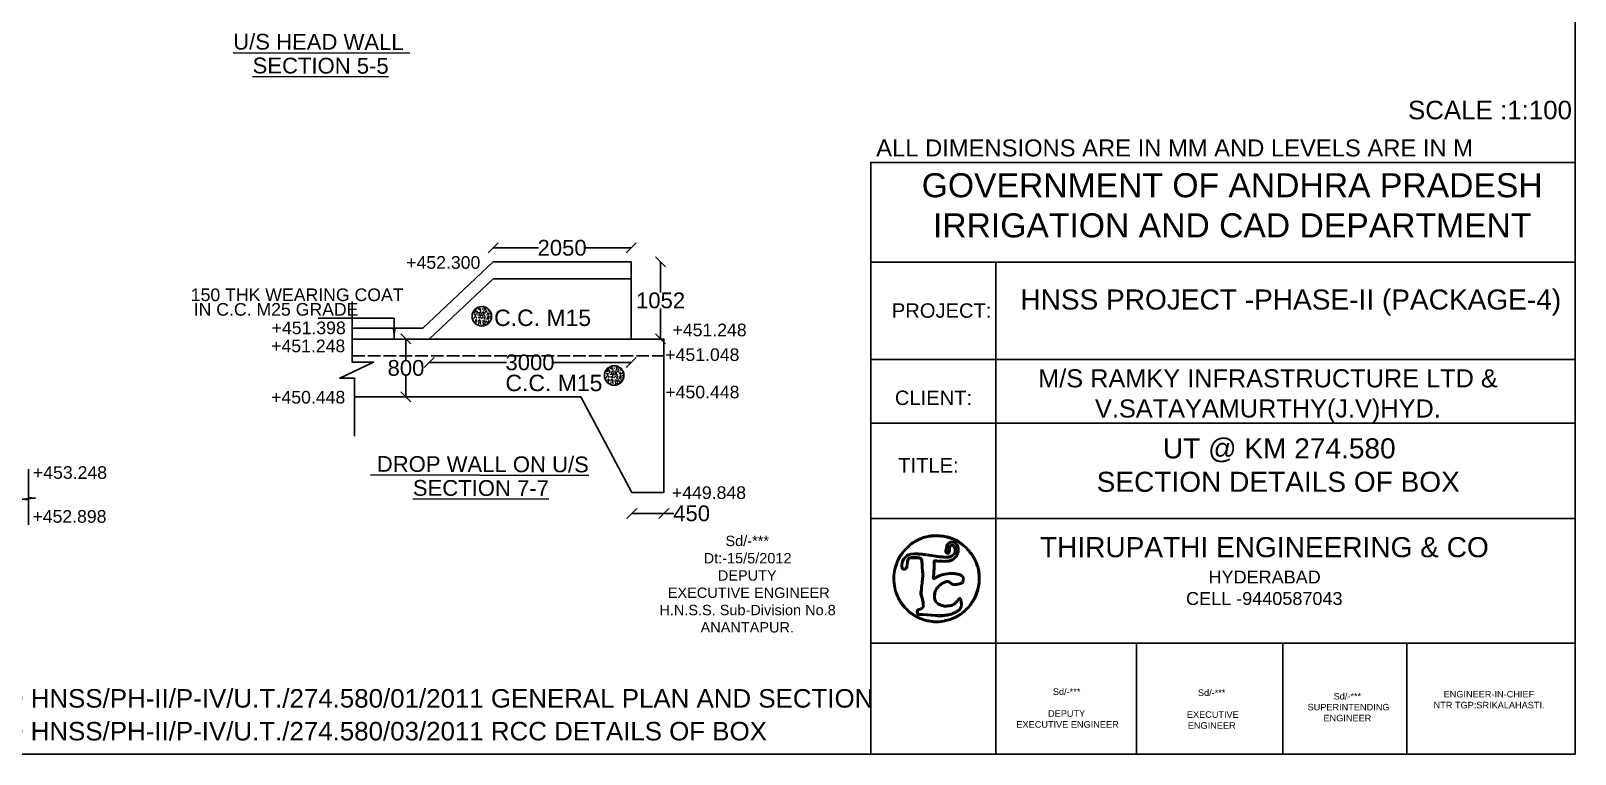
# Model space of a CAD drawing. Header units: millimetres. Extents: x 5124 to 6568637, y 2311 to 91879094.
# Drawn here: x 3767390 to 3782056, y 45941695 to 45948571 of the extents above; entities that cross this region are included whole.
import ezdxf

# ---------------------------------------------------------------- set-up
doc = ezdxf.new("R2010")
doc.units = ezdxf.units.MM
doc.header["$MEASUREMENT"] = 0
doc.linetypes.add('ACAD_ISO02W100', pattern=[15, 12, -3])
for name, color, linetype in [('DIMENSION', 7, 'Continuous'), ('DRAWING', 7, 'Continuous'), ('TEXT', 7, 'Continuous')]:
    doc.layers.add(name, color=color, linetype=linetype)
doc.styles.get("Standard").update_dxf_attribs({"font": 'arial.ttf', "height": 150})
doc.dimstyles.get("Standard").update_dxf_attribs({"dimtxt": 200, "dimasz": 110, "dimexe": 0.18, "dimexo": 0.0625, "dimgap": 0.09, "dimtad": 0, "dimtih": 1, "dimtoh": 1, "dimdec": 0, "dimzin": 0, "dimdsep": 46, "dimtxsty": 'Standard', "dimblk": 'OBLIQUE', "dimcen": 0.09, "dimse1": 1, "dimse2": 1, "dimadec": 0, "dimazin": 0, "dimtfac": 1, "dimtdec": 0, "dimtofl": 0, "dimtmove": 0, "dimatfit": 3, "dimfxl": 1, "dimtolj": 1, "dimtzin": 0, "dimarcsym": 0})

# ---------------------------------------------------------------- blocks, each defined once
blk = doc.blocks.new('_Oblique')
at = {"color": 0, "linetype": 'ByBlock', "lineweight": -2}
blk.add_line((-0.5, -0.5), (0.5, 0.5), dxfattribs=at)
blk = doc.blocks.new('*D118')
at = {"layer": 'Defpoints', "color": 0, "transparency": 16777216}
for p in [(3770952, 45945642), (3770952, 45945091), (3770952, 45945091)]:
    blk.add_point(p, dxfattribs=at)
at = {"layer": 'DIMENSION', "color": 0, "lineweight": -2, "transparency": 16777216}
for p, q in [((3770952, 45945642), (3770952, 45945443)), ((3770952, 45945091), (3770952, 45945290))]:
    blk.add_line(p, q, dxfattribs=at)
at = {"layer": 'DIMENSION', "color": 0, "lineweight": -2, "transparency": 16777216, "xscale": 95, "yscale": 95, "zscale": 95}
for p, rotation in [((3770952, 45945642), 90), ((3770952, 45945091), 270)]:
    blk.add_blockref('_Oblique', p, dxfattribs=dict(at, rotation=rotation))
at = {"layer": 'DIMENSION', "color": 0, "transparency": 16777216, "insert": (3770952, 45945366), "char_height": 150, "attachment_point": 5}
blk.add_mtext('\\A1;800', dxfattribs=at)
blk = doc.blocks.new('*D119')
at = {"layer": 'Defpoints', "color": 0, "transparency": 16777216}
for p in [(3771171, 45945641.5), (3773089.5, 45945641.5), (3773089.5, 45945419)]:
    blk.add_point(p, dxfattribs=at)
at = {"layer": 'DIMENSION', "color": 0, "lineweight": -2, "transparency": 16777216}
for p, q in [((3771171, 45945419), (3771906.49015, 45945419)), ((3773089.5, 45945419), (3772354.00985, 45945419))]:
    blk.add_line(p, q, dxfattribs=at)
at = {"layer": 'DIMENSION', "color": 0, "lineweight": -2, "transparency": 16777216, "xscale": 95, "yscale": 95, "zscale": 95, "rotation": 180}
blk.add_blockref('_Oblique', (3771171, 45945419), dxfattribs=at)
at = {"layer": 'DIMENSION', "color": 0, "lineweight": -2, "transparency": 16777216, "xscale": 95, "yscale": 95, "zscale": 95}
blk.add_blockref('_Oblique', (3773089.5, 45945419), dxfattribs=at)
at = {"layer": 'DIMENSION', "color": 0, "transparency": 16777216, "insert": (3772130.25, 45945419), "char_height": 150, "attachment_point": 5}
blk.add_mtext('\\A1;3000', dxfattribs=at)
blk = doc.blocks.new('*D120')
at = {"layer": 'Defpoints', "color": 0, "transparency": 16777216}
for p in [(3773090, 45946375), (3773370, 45946375), (3773090, 45945642)]:
    blk.add_point(p, dxfattribs=at)
at = {"layer": 'DIMENSION', "color": 0, "lineweight": -2, "transparency": 16777216}
for p, q in [((3773370, 45946375), (3773370, 45946085)), ((3773370, 45945642), (3773370, 45945932))]:
    blk.add_line(p, q, dxfattribs=at)
at = {"layer": 'DIMENSION', "color": 0, "lineweight": -2, "transparency": 16777216, "xscale": 95, "yscale": 95, "zscale": 95}
for p, rotation in [((3773370, 45946375), 90), ((3773370, 45945642), 270)]:
    blk.add_blockref('_Oblique', p, dxfattribs=dict(at, rotation=rotation))
at = {"layer": 'DIMENSION', "color": 0, "transparency": 16777216, "insert": (3773370, 45946008), "char_height": 150, "attachment_point": 5}
blk.add_mtext('\\A1;1052', dxfattribs=at)
blk = doc.blocks.new('*D121')
at = {"layer": 'Defpoints', "color": 0, "transparency": 16777216}
for p in [(3773089.5, 45946508.5), (3771780, 45946375), (3773089.5, 45946375)]:
    blk.add_point(p, dxfattribs=at)
at = {"layer": 'DIMENSION', "color": 0, "lineweight": -2, "transparency": 16777216}
for p, q in [((3771780, 45946508.5), (3772209.66, 45946508.5)), ((3773089.5, 45946508.5), (3772659.84, 45946508.5))]:
    blk.add_line(p, q, dxfattribs=at)
at = {"layer": 'DIMENSION', "color": 0, "lineweight": -2, "transparency": 16777216, "xscale": 95, "yscale": 95, "zscale": 95, "rotation": 180}
blk.add_blockref('_Oblique', (3771780, 45946508.5), dxfattribs=at)
at = {"layer": 'DIMENSION', "color": 0, "lineweight": -2, "transparency": 16777216, "xscale": 95, "yscale": 95, "zscale": 95}
blk.add_blockref('_Oblique', (3773089.5, 45946508.5), dxfattribs=at)
at = {"layer": 'DIMENSION', "color": 0, "transparency": 16777216, "insert": (3772434.75, 45946508.5), "char_height": 150, "attachment_point": 5}
blk.add_mtext('\\A1;2050', dxfattribs=at)
blk = doc.blocks.new('*D122')
at = {"layer": 'Defpoints', "color": 0, "transparency": 16777216}
for p in [(3773097, 45944184), (3773402, 45944184), (3773402, 45943984)]:
    blk.add_point(p, dxfattribs=at)
at = {"layer": 'DIMENSION', "color": 0, "lineweight": -2, "transparency": 16777216}
for p, q in [((3773097, 45943984), (3773402, 45943984)), ((3773402, 45943984), (3773496, 45943984))]:
    blk.add_line(p, q, dxfattribs=at)
at = {"layer": 'DIMENSION', "color": 0, "lineweight": -2, "transparency": 16777216, "xscale": 95, "yscale": 95, "zscale": 95, "rotation": 180}
blk.add_blockref('_Oblique', (3773097, 45943984), dxfattribs=at)
at = {"layer": 'DIMENSION', "color": 0, "lineweight": -2, "transparency": 16777216, "xscale": 95, "yscale": 95, "zscale": 95}
blk.add_blockref('_Oblique', (3773402, 45943984), dxfattribs=at)
at = {"layer": 'DIMENSION', "color": 0, "transparency": 16777216, "insert": (3773665, 45943984), "char_height": 150, "attachment_point": 5}
blk.add_mtext('\\A1;450', dxfattribs=at)

msp = doc.modelspace()

# ---------------------------------------------------------------- hatches: boundary and pattern name
at = {"layer": 'DRAWING'}
h = msp.add_hatch(dxfattribs=at)
h.set_pattern_fill('AR-CONC,_O', color=256, scale=7.806132)
h.set_pattern_definition([(130, (6452894.766, 10068321.5), (-55.99027325, -4.898514193), [5.85459865, -64.40058511]), (185, (6452894.766, 10068321.5), (10.8311116, 58.7171073), [4.68367892, -51.520468085]), (79.5486, (6452890.1, 10068321.09), (-45.15920324, 53.81855746), [4.97564307, -54.73207546]), (133.8158, (6452894.766, 10068337.11), (-83.31023998, -12.92063196), [8.78189797, -96.60087766]), (83.3644, (6452887.82, 10068336.034), (-72.96100014, 76.04092224), [7.46346484, -82.09810008]), (188.8158, (6452894.77, 10068337.11), (-72.96094078, 76.04097923), [7.02551838, -77.28070213]), (159, (6452886.96, 10068333.21), (-46.59534959, -31.42896016), [5.85459865, -64.40058511]), (214, (6452886.96, 10068333.21), (-18.99351484, 56.60616629), [4.68367892, -51.520468085]), (108.5486, (6452883.077, 10068330.59), (-65.588883515, 25.17715479), [4.97564307, -54.73207546]), (142.5, (6452894.766, 10068321.499), (-0.9492143, 25.986132079), [0, -50.895977563, 0, -52.301081238, 0, -51.715621373]), (172.5, (6452894.766, 10068321.5), (-20.535554103, 30.788296991), [0, -29.819422437, 0, -49.725057833, 0, -19.710482108]), (212.5, (6452912.174, 10068321.499), (-41.670881494, -1.760662954), [0, -19.51532882, 0, -60.88782592, 0, -80.793461315]), (222.5, (6452919.98, 10068321.5), (-45.524279432, 7.814326587), [0, -25.369927466, 0, -40.435761315, 0, -57.37506673])])
h.paths.add_polyline_path([(3771765.2, 45945858.3, 1), (3771579.5, 45945858.3, 1)])
h = msp.add_hatch(dxfattribs=at)
h.set_pattern_fill('AR-CONC,_O', color=256, scale=7.806132)
h.set_pattern_definition([(130, (6454151.766, 10067758.5), (-55.99027325, -4.898514193), [5.85459865, -64.40058511]), (185, (6454151.766, 10067758.5), (10.8311116, 58.7171073), [4.68367892, -51.520468085]), (79.5486, (6454147.1, 10067758.09), (-45.15920324, 53.81855746), [4.97564307, -54.73207546]), (133.8158, (6454151.766, 10067774.11), (-83.31023998, -12.92063196), [8.78189797, -96.60087766]), (83.3644, (6454144.82, 10067773.034), (-72.96100014, 76.04092224), [7.46346484, -82.09810008]), (188.8158, (6454151.77, 10067774.11), (-72.96094078, 76.04097923), [7.02551838, -77.28070213]), (159, (6454143.96, 10067770.21), (-46.59534959, -31.42896016), [5.85459865, -64.40058511]), (214, (6454143.96, 10067770.21), (-18.99351484, 56.60616629), [4.68367892, -51.520468085]), (108.5486, (6454140.077, 10067767.59), (-65.588883515, 25.17715479), [4.97564307, -54.73207546]), (142.5, (6454151.766, 10067758.499), (-0.9492143, 25.986132079), [0, -50.895977563, 0, -52.301081238, 0, -51.715621373]), (172.5, (6454151.766, 10067758.5), (-20.535554103, 30.788296991), [0, -29.819422437, 0, -49.725057833, 0, -19.710482108]), (212.5, (6454169.174, 10067758.499), (-41.670881494, -1.760662954), [0, -19.51532882, 0, -60.88782592, 0, -80.793461315]), (222.5, (6454176.98, 10067758.5), (-45.524279432, 7.814326587), [0, -25.369927466, 0, -40.435761315, 0, -57.37506673])])
h.paths.add_polyline_path([(3773022.2, 45945295.3, 1), (3772836.5, 45945295.3, 1)])

# ---------------------------------------------------------------- linework, layer by layer
for points in [[(3775922.6, 45943773.7, 0.011371), (3775877.1, 45943762.8, 0.02579), (3775843.5, 45943751.9, 0.027062), (3775812.1, 45943738.1, 0.013799), (3775774.2, 45943717.4, 0.049276), (3775740.1, 45943692.8, 0.020623), (3775699.1, 45943653.5, 0.020736), (3775660.7, 45943610.1, 0.039557), (3775634.3, 45943571.7, 0.070595), (3775592, 45943466.8, 0.067578), (3775579.7, 45943352.6, 0.067285), (3775598.3, 45943238.8, 0.06891), (3775646.4, 45943135, 0.057705), (3775702.9, 45943066.1, 0.054334), (3775774.8, 45943010.3, 0.05355), (3775858.1, 45942970.6, 0.052844), (3775948.3, 45942949.3, 0.040381), (3775999, 45942947, 0.03202), (3776053.7, 45942952.5, 0.031364), (3776108.5, 45942965.1, 0.03411), (3776159.7, 45942984.2, 0.075635), (3776262.3, 45943050.8, 0.073326), (3776341.7, 45943145.6, 0.073591), (3776390.2, 45943258.9, 0.077104), (3776402.7, 45943379.5, 0.004861), (3776400.7, 45943413, 0.019003), (3776398.4, 45943433.6, 0.02286), (3776394.9, 45943452.1, 0.009468), (3776388.4, 45943476.7, 0.065489), (3776348.7, 45943569.1, 0.057691), (3776285, 45943652.5, 0.058022), (3776204.4, 45943718.7, 0.068022), (3776114.7, 45943760.4, 0.035725), (3776069.6, 45943770.9, 0.021943), (3776015.3, 45943777.1, 0.021989), (3775962.5, 45943778.4, 0.048915)], [(3776093.1, 45943751.5, -0.010053), (3776122.7, 45943743.1, -0.02116), (3776145.3, 45943735.1, -0.022523), (3776166.1, 45943725.5, -0.013074), (3776190.3, 45943712.3, -0.040153), (3776235.5, 45943680.9, -0.032263), (3776278.8, 45943640.5, -0.031944), (3776317, 45943594.3, -0.036921), (3776347, 45943545.8, -0.012801), (3776357.2, 45943525, -0.018323), (3776365, 45943506, -0.011926), (3776370.4, 45943490.2, -0.421559), (3776368.8, 45943487.1, 0.438354), (3776368.5, 45943486.6, 0.035377), (3776369.2, 45943485, 0.030088), (3776370.5, 45943483, 0.016409), (3776372.4, 45943480.6, -0.136522), (3776381.3, 45943460.7, -0.015322), (3776387.2, 45943411.1, -0.019775), (3776389.7, 45943357.8, -0.035566), (3776387, 45943314.2, -0.046854), (3776368.7, 45943235.3, -0.049001), (3776336.3, 45943162.4, -0.049074), (3776290.3, 45943097.3, -0.047266), (3776232, 45943041.5, -0.036649), (3776200.6, 45943020.2, -0.020541), (3776159.6, 45942998.8, -0.020402), (3776118.3, 45942981.4, -0.050634), (3776086.7, 45942973.1, 0.011096), (3776080.8, 45942972, 0.006376), (3776073.7, 45942970.5, 0.006368), (3776066.7, 45942968.7, 0.010561), (3776060.8, 45942967.1, -0.075797), (3776006.2, 45942959.3, -0.036256), (3775935.3, 45942965, -0.035773), (3775863.3, 45942981.5, -0.053967), (3775804.1, 45943006.9, -0.043816), (3775737.2, 45943052.6, -0.050353), (3775682.7, 45943107.5, -0.04992), (3775639.8, 45943172.6, -0.041857), (3775607.7, 45943248.7, -0.041799), (3775598.3, 45943288.7, -0.022952), (3775593.2, 45943338.8, -0.022835), (3775592.6, 45943389.9, -0.036198), (3775597.3, 45943433.4, -0.027029), (3775606.4, 45943471.5, -0.021589), (3775620.1, 45943511.4, -0.021847), (3775636.9, 45943549.3, -0.030803), (3775655.4, 45943581.3, -0.030973), (3775677.9, 45943611.1, -0.014365), (3775710.6, 45943647.1, -0.013732), (3775744.2, 45943680.1, -0.048124), (3775768.2, 45943698.6, -0.015617), (3775787.4, 45943709.7, -0.006514), (3775813.9, 45943723.6, -0.006284), (3775840.2, 45943736.5, -0.02113), (3775857.8, 45943743.9, -0.047647), (3775910.7, 45943758.2, -0.034153), (3775971.7, 45943764.4, -0.033468), (3776034.6, 45943762.2, -0.039389)], [(3776116.9, 45943714.4, 0.079905), (3776106.1, 45943707.7, 0.042826), (3776095, 45943696.3, 0.042991), (3776086.3, 45943683.6, 0.097401), (3776082.7, 45943672.6, -0.017144), (3776081.7, 45943666.4, -0.007361), (3776079.9, 45943658.2, -0.007273), (3776077.8, 45943649.5, -0.009527), (3776075.6, 45943641.6, 0.057314), (3776072.8, 45943626.1, 0.105744), (3776074.7, 45943613.6, 0.129803), (3776081.1, 45943604.5, 0.112787), (3776091.5, 45943599.2, 0.089359), (3776103.8, 45943598.4, 0.205539), (3776111.7, 45943602.9, 0.119945), (3776116.6, 45943614, 0.023277), (3776119.3, 45943635.9, -0.017196), (3776121.9, 45943658.3, -0.101894), (3776125.9, 45943669.4, -0.209902), (3776132.5, 45943673.9, -0.109281), (3776142.6, 45943673.6, -0.199104), (3776155.4, 45943664.1, -0.104543), (3776161.9, 45943645.1, -0.087788), (3776160.7, 45943622, -0.092435), (3776151.5, 45943601.1, -0.140361), (3776130.4, 45943583.5, -0.085225), (3776098.5, 45943575.5, -0.045138), (3776048.5, 45943576.2, -0.010085), (3775963.6, 45943586.8, 0.001129), (3775881.3, 45943598.6, 0.010475), (3775845.7, 45943602.9, 0.019654), (3775818.7, 45943604.5, 0.009807), (3775784.4, 45943604.5, 0.021045), (3775748.3, 45943602.2, 0.064199), (3775724.4, 45943596.6, 0.07759), (3775705.3, 45943585.8, 0.04157), (3775685.5, 45943567.2, 0.033858), (3775671.8, 45943549.9, 0.055821), (3775663.1, 45943533.5, 0.056084), (3775658.3, 45943515.6, 0.03454), (3775656.5, 45943493.8, 0.036481), (3775657.7, 45943471.9, 0.103396), (3775662.8, 45943457.5, 0.148662), (3775671.8, 45943449.4, 0.109578), (3775685.1, 45943446.5, 0.120124), (3775698.1, 45943449.7, 0.145), (3775707.2, 45943458.4, 0.076305), (3775713.7, 45943475.4, 0.015923), (3775719.4, 45943506.9, -0.009484), (3775722, 45943522.5, -0.012925), (3775725, 45943536.5, -0.009784), (3775728.1, 45943547.9, -0.12767), (3775730.3, 45943551.7, -0.187867), (3775738.8, 45943555.4, -0.006627), (3775775.6, 45943556.5, -0.01166), (3775811.2, 45943556.3, -0.060862), (3775830.6, 45943553.3, -0.161099), (3775838.6, 45943547.9, -0.110854), (3775843.3, 45943537.9, -0.037878), (3775846.1, 45943518.3, -0.003666), (3775848.9, 45943470.2, 0.004284), (3775849.9, 45943452.7, 0.004704), (3775851.2, 45943435.7, 0.004401), (3775852.6, 45943421.2, 0.023561), (3775853.8, 45943413.4, -0.066487), (3775854.7, 45943399.5, -0.007257), (3775852.1, 45943367.5, -0.006419), (3775847.1, 45943321, -0.001903), (3775838.1, 45943250, 0.0101), (3775835.8, 45943229, 0.046767), (3775835.9, 45943216.8, 0.054451), (3775838.2, 45943205.6, 0.016832), (3775844.1, 45943189.5, -0.025497), (3775848.6, 45943176.4, -0.017703), (3775852.4, 45943161.2, -0.016989), (3775855.3, 45943145, -0.017395), (3775857, 45943128.7), (3775859.6, 45943093.8), (3775843, 45943084.4, -0.015536), (3775836.2, 45943080.9, -0.017122), (3775829.3, 45943077.9, -0.016739), (3775823.3, 45943075.7, -0.078777), (3775819.7, 45943075.1, 0.131176), (3775811.1, 45943072.8, 0.136592), (3775804.9, 45943066.5, 0.106124), (3775801.8, 45943056.4, 0.058162), (3775802.2, 45943043.5, 0.016688), (3775803.6, 45943036.3, 0.019181), (3775805.3, 45943029.5, 0.018627), (3775807.2, 45943023.9, 0.096084), (3775809, 45943021.1, 0.155202), (3775812, 45943019.4, 0.015688), (3775820.3, 45943018, 0.01847), (3775830.5, 45943016.9, 0.013691), (3775841.9, 45943016.4, -0.011921), (3775880.4, 45943015, -0.00413), (3775935.9, 45943011.2, -0.001098), (3775994.7, 45943006.5, -0.118504), (3776002.2, 45943004, 0.16291), (3776010.8, 45943002, 0.003581), (3776053.8, 45943006.3, 0.008625), (3776095.1, 45943011.4, 0.028406), (3776122, 45943016.8, 0.032579), (3776147.4, 45943025.3, 0.025466), (3776173.8, 45943037.5, 0.026004), (3776197, 45943051.4, 0.061344), (3776212.2, 45943064.6, 0.068447), (3776225.6, 45943084.3, 0.076262), (3776232.6, 45943106.1, 0.067476), (3776233.2, 45943131.2, 0.040065), (3776227.4, 45943160.6, 0.044341), (3776222.1, 45943174.7, 0.167899), (3776215.6, 45943181.3, 0.248042), (3776208.1, 45943181, 0.093969), (3776200, 45943174.1, -0.014529), (3776174, 45943143.8, -0.059632), (3776155.8, 45943127.9, -0.07471), (3776136.4, 45943118.7, -0.031322), (3776108.3, 45943112, -0.011719), (3776090.3, 45943109.3, -0.030157), (3776077.2, 45943108.4, -0.035481), (3776065.4, 45943109.2, -0.022756), (3776051.9, 45943111.7, -0.041651), (3776030.9, 45943118.5, -0.044873), (3776011.9, 45943128.4, -0.048687), (3775996.6, 45943140.6, -0.078972), (3775986.6, 45943153.9, -0.088886), (3775980.5, 45943173, -0.038681), (3775979.1, 45943199.7, -0.038538), (3775981.8, 45943227, -0.068656), (3775988.8, 45943248.5, -0.047822), (3776001.4, 45943269.2, -0.035478), (3776018.9, 45943289.5, -0.035754), (3776039, 45943306.9, -0.052131), (3776059, 45943318.9, -0.030465), (3776080.3, 45943327.3, -0.089851), (3776095.9, 45943329.4, -0.11423), (3776108.9, 45943325.8, -0.067663), (3776122, 45943316.1, 0.096235), (3776138.7, 45943305.3, 0.073317), (3776159.9, 45943300.1, 0.064558), (3776184.2, 45943301, 0.048869), (3776210, 45943307.9, 0.015923), (3776233.8, 45943317.8, 0.109612), (3776243.9, 45943325.3, 0.141247), (3776248.6, 45943335.6, 0.03256), (3776250.3, 45943354.7, 0.013265), (3776250.1, 45943369.6, 0.061516), (3776248.8, 45943378.1, 0.091027), (3776245.7, 45943384.3, 0.050414), (3776240, 45943390.5, 0.128873), (3776194.5, 45943413.6, 0.05989), (3776128.1, 45943419.9, 0.055893), (3776055.6, 45943409.9, 0.065288), (3775991, 45943384.2, -0.008116), (3775983.2, 45943380, -0.012981), (3775976.4, 45943376.7, -0.006773), (3775970.7, 45943374.2, -0.304845), (3775969.5, 45943374.4, -0.211798), (3775968.9, 45943375.8, -0.000838), (3775969.8, 45943392.9, -0.003985), (3775971, 45943412.5, -0.002472), (3775972.7, 45943435.4, 0.004385), (3775974.4, 45943459.4, 0.005065), (3775975.5, 45943482.3, 0.004554), (3775976.1, 45943501.7, 0.029433), (3775975.8, 45943511.5), (3775974.2, 45943528.1), (3775993.7, 45943525.1, 0.022308), (3776004.4, 45943523.9, 0.005402), (3776022.1, 45943522.9, 0.005531), (3776042.5, 45943522.3, 0.005473), (3776062.9, 45943522.1, 0.006594), (3776091.8, 45943522.5, 0.031106), (3776108.4, 45943524, 0.045299), (3776121.5, 45943527.3, 0.025886), (3776136.6, 45943533.4, 0.074598), (3776164.9, 45943552.2, 0.070434), (3776187.1, 45943578.7, 0.07263), (3776200.5, 45943609.5, 0.089071), (3776203.2, 45943640.8, 0.01957), (3776200.3, 45943663.3, 0.056074), (3776195.9, 45943678.5, 0.065261), (3776188.7, 45943691, 0.034277), (3776176.8, 45943704.5, 0.027009), (3776168.7, 45943711.8, 0.068734), (3776161.8, 45943715.8, 0.07176), (3776154.3, 45943717.7, 0.031521), (3776144.1, 45943718.2, 0.016443), (3776136.4, 45943717.9, 0.015199), (3776128.4, 45943717, 0.015395), (3776121.5, 45943715.8, 0.04795)], [(3776162.9, 45943700.2, -0.056619), (3776175, 45943687.8, -0.070112), (3776183, 45943673.8, -0.063176), (3776187.4, 45943657, -0.036102), (3776188.6, 45943636, -0.026103), (3776187.2, 45943614.6, -0.05922), (3776183.4, 45943598.8, -0.061276), (3776176, 45943584.7, -0.029698), (3776163.6, 45943568.7, -0.094532), (3776139.2, 45943549.6, -0.069609), (3776106.7, 45943538.4, -0.05177), (3776063.9, 45943534.4, -0.023109), (3776007.2, 45943537.6, 0.014899), (3775978.9, 45943539.7, 0.124815), (3775966.5, 45943537.1, 0.252886), (3775961.2, 45943529.8, 0.073732), (3775961.5, 45943515.4, -0.042717), (3775962.3, 45943505.5, -0.005288), (3775962, 45943484.1, -0.006212), (3775961, 45943458.5, -0.005103), (3775959.4, 45943431.2, 0.004606), (3775957.6, 45943401.8, 0.010714), (3775957, 45943379.7, 0.007341), (3775957.1, 45943362.9, 0.193504), (3775958.8, 45943358.9, 0.272952), (3775962.5, 45943357.9, 0.017404), (3775973.5, 45943361.5, 0.018882), (3775988.2, 45943367.5, 0.007944), (3776007.5, 45943376.7, -0.00991), (3776033.7, 45943388.9, -0.029968), (3776052.1, 45943395.8, -0.03192), (3776070.5, 45943400.2, -0.012489), (3776096.5, 45943404, -0.031624), (3776140.4, 45943406.5, -0.042774), (3776180.1, 45943402.8, -0.049658), (3776212.5, 45943393.7, -0.102801), (3776234.4, 45943379.3, -0.146745), (3776238.6, 45943371.4, -0.055372), (3776239.8, 45943358.8, -0.054274), (3776238.1, 45943345.6, -0.094139), (3776233.5, 45943335.6, -0.119575), (3776223.9, 45943327.1, -0.039208), (3776206.5, 45943319.7, -0.03788), (3776185.9, 45943314.4, -0.043914), (3776165.8, 45943312.6, -0.027336), (3776154, 45943313.3, -0.068469), (3776145.7, 45943315.3, -0.065144), (3776138, 45943319.7, -0.022939), (3776128.3, 45943327.7, 0.07041), (3776111.7, 45943338.9, 0.111511), (3776095.1, 45943342.8, 0.08847), (3776075.7, 45943339.6, 0.032101), (3776050, 45943328.5, 0.049567), (3776028.1, 45943314.4, 0.035227), (3776006.6, 45943294.8, 0.034846), (3775987.8, 45943272, 0.044392), (3775974, 45943248.5, 0.072348), (3775968.7, 45943231.3, 0.020236), (3775965.5, 45943203.3, 0.012952), (3775964.1, 45943175.1, 0.265664), (3775968, 45943167.9, -0.115377), (3775969.7, 45943166.3, -0.049412), (3775971, 45943163.5, -0.04534), (3775971.9, 45943160.2, -0.044785), (3775972.2, 45943156.7, 0.179828), (3775976.6, 45943145, 0.032309), (3775993.2, 45943128.1, 0.035345), (3776013.3, 45943112.5, 0.067561), (3776031.7, 45943103.6, 0.028537), (3776052.9, 45943097.9, 0.039847), (3776072.4, 45943095.4, 0.038236), (3776092.7, 45943096.1, 0.023572), (3776116.3, 45943099.7, 0.033201), (3776140.5, 45943106.4, 0.052304), (3776160, 45943115.6, 0.054197), (3776176.7, 45943128.3, 0.038969), (3776192.5, 45943145.8, -0.007998), (3776198.5, 45943153.3, -0.011914), (3776204, 45943159.7, -0.007046), (3776208.7, 45943164.9, -0.189724), (3776210.4, 45943165.6, -0.31512), (3776211.7, 45943164.8, -0.012989), (3776213.9, 45943159.4, -0.018519), (3776216.2, 45943152.4, -0.0116), (3776218.4, 45943144, -0.076654), (3776221, 45943112.7, -0.116551), (3776212.9, 45943086.8, -0.101292), (3776192.9, 45943064.8, -0.047771), (3776159.8, 45943045.1, -0.047916), (3776116.9, 45943029.6, -0.038807), (3776068.7, 45943021.2, -0.030246), (3776009.3, 45943019.2, -0.013533), (3775931.2, 45943023.4, 0.003397), (3775906.1, 45943025.2, 0.003258), (3775880.6, 45943026.8, 0.003226), (3775858.1, 45943027.8, 0.011736), (3775843.8, 45943028.1), (3775816.8, 45943027.9), (3775816.8, 45943040.7), (3775816.8, 45943050.7), (3775816.8, 45943056.8, -0.255878), (3775817.6, 45943058.3, -0.021331), (3775821.8, 45943060.7, -0.024284), (3775827.2, 45943063.2, -0.016153), (3775833.7, 45943065.6, 0.029102), (3775841, 45943068.5, 0.019825), (3775848.9, 45943072.6, 0.020023), (3775856.2, 45943077.2, 0.037497), (3775861.7, 45943081.6, 0.047773), (3775868.1, 45943088.7, 0.109676), (3775870.9, 45943095.2, 0.059805), (3775871.6, 45943104.6, 0.007063), (3775870.4, 45943125.6, 0.017193), (3775868.9, 45943140.4, 0.01193), (3775866.1, 45943157, 0.012048), (3775862.7, 45943172.8, 0.024163), (3775859.1, 45943185, -0.021994), (3775854.5, 45943200.4, -0.038871), (3775852.3, 45943213.5, -0.030789), (3775851.9, 45943228.7, -0.009072), (3775853.1, 45943252, -0.001709), (3775854.3, 45943268.7, -0.001884), (3775855.6, 45943284.9, -0.001751), (3775856.8, 45943298.7, -0.009616), (3775857.7, 45943306.1, 0.002783), (3775864.4, 45943360.4, 0.015642), (3775867, 45943389.5, 0.027419), (3775867, 45943410.8, 0.025052), (3775864.7, 45943432.5, -0.013359), (3775862.9, 45943446.8, -0.007032), (3775861.4, 45943464.7, -0.006991), (3775860.3, 45943483.1, -0.010691), (3775859.9, 45943499.1, 0.009817), (3775859.3, 45943528.1, 0.054013), (3775857, 45943543.5, 0.099692), (3775852.1, 45943553.4, 0.084336), (3775843.6, 45943561.3, 0.111049), (3775828.2, 45943567.1, 0.01671), (3775795.2, 45943570.6, 0.019303), (3775761.4, 45943571.7, 0.061247), (3775739.1, 45943568.8, 0.116126), (3775726.2, 45943562, 0.097571), (3775716.7, 45943549.9, 0.067516), (3775710.2, 45943531, 0.026486), (3775706.2, 45943503.8, -0.029178), (3775702.6, 45943480.1, -0.08956), (3775696.5, 45943465.1, -0.186289), (3775688.3, 45943459, -0.209405), (3775678.6, 45943460.4, -0.132851), (3775671.3, 45943468.3, -0.091992), (3775667.7, 45943479.9, -0.064225), (3775667.9, 45943495.7, -0.027894), (3775672, 45943516.4, -0.043994), (3775679, 45943536.4, -0.055217), (3775689.1, 45943553.2, -0.053692), (3775702.8, 45943567.8, -0.038475), (3775720.9, 45943581.1, -0.115688), (3775749.4, 45943590.7, -0.031518), (3775797.2, 45943592.2, -0.022483), (3775865.3, 45943586.9, -0.007666), (3775963.6, 45943573.4, 0.006179), (3775993.7, 45943569.2, 0.0054), (3776025.3, 45943565.5, 0.005436), (3776054, 45943562.7, 0.016056), (3776073.7, 45943561.7, 0.009603), (3776095.8, 45943561.7, 0.036421), (3776109.6, 45943562.9, 0.048057), (3776121, 45943566, 0.026799), (3776134.2, 45943571.7, 0.051449), (3776152.6, 45943583.4, 0.079901), (3776165.3, 45943597.3, 0.083725), (3776172.7, 45943614, 0.062275), (3776175.2, 45943633.9, 0.027547), (3776174.6, 45943644, 0.025908), (3776173, 45943654.1, 0.027051), (3776170.4, 45943663.4, 0.042534), (3776167.1, 45943671.1, 0.029286), (3776161.9, 45943679.6, 0.113768), (3776157.3, 45943683.7, 0.10469), (3776151.2, 45943685.6, 0.022841), (3776140.1, 45943686.1, 0.022154), (3776129, 45943685.6, 0.107946), (3776123, 45943683.8, 0.118554), (3776118.6, 45943679.6, 0.029201), (3776113.7, 45943671, 0.04357), (3776110.7, 45943663.5, 0.022936), (3776108.3, 45943653.7, 0.022268), (3776106.7, 45943643.2, 0.027017), (3776106.1, 45943633.2, -0.013965), (3776105.8, 45943622.5, -0.050225), (3776104.7, 45943615.8, -0.097184), (3776102.9, 45943611.9, -0.23583), (3776100.2, 45943610.6, -0.162421), (3776092.6, 45943613.1, -0.180712), (3776088.5, 45943619.5, -0.084641), (3776088, 45943631.5, -0.019045), (3776091.3, 45943651.6, -0.042593), (3776098.5, 45943675.9, -0.090406), (3776108.8, 45943692.6, -0.113659), (3776122.5, 45943702.2, -0.096515), (3776139.9, 45943705.6, -0.029399), (3776146.6, 45943705.2, -0.028215), (3776153.4, 45943704, -0.029397), (3776159.2, 45943702.2, -0.08398)]]:
    msp.add_lwpolyline(points, format="xyb", close=True)
msp.add_lwpolyline([(3757029.6, 45958360.2), (3782055.9, 45958360.2), (3782055.9, 45941695.2), (3757029.6, 45941695.2)], close=True, dxfattribs=at)
for points in [[(3773089.5, 45945641.5), (3773089.5, 45946375), (3771780, 45946375), (3771113, 45945745), (3770440, 45945745)], [(3771171, 45945641.5), (3771780, 45946213), (3773089.5, 45946213)], [(3770440, 45945997.5), (3770440, 45945423), (3770645, 45945423), (3770323, 45945271), (3770462.5, 45945271), (3770462.5, 45944718.5)], [(3770462.5, 45945091), (3772614, 45945091), (3773097, 45944183.5), (3773401.5, 45944183.5), (3773401.5, 45945641.5), (3770440, 45945641.5)]]:
    msp.add_lwpolyline(points, dxfattribs=at)
at = {"layer": 'DRAWING', "linetype": 'ACAD_ISO02W100', "ltscale": 10}
msp.add_lwpolyline([(3770440, 45945481.5), (3773401.5, 45945481.5)], dxfattribs=at)
at = {"layer": 'DRAWING', "linetype": 'Continuous'}
msp.add_lwpolyline([(3767367, 45944403.4), (3767367, 45944134), (3767430.5, 45944129), (3767308, 45944119), (3767367, 45944114), (3767367, 45943874.1)], dxfattribs=at)
at = {"layer": 'DRAWING'}
for centre in [(3771672.3, 45945858.3), (3772929.3, 45945295.3)]:
    msp.add_circle(centre, 92.8, dxfattribs=at)
at = {"layer": 'TEXT'}
for points in [[(3782055.9, 45947321.4), (3775366.6, 45947321.4), (3775366.6, 45941695.2), (3782055.9, 45941695.2)], [(3775366.6, 45946373.6), (3782055.9, 45946373.6), (3782055.9, 45945446.1), (3775366.6, 45945446.1)], [(3775366.6, 45944840.5), (3782055.9, 45944840.5), (3782055.9, 45943935.3), (3775366.6, 45943935.3)], [(3775366.6, 45942750.8), (3782055.9, 45942750.8), (3782055.9, 45941695.2), (3775366.6, 45941695.2)]]:
    msp.add_lwpolyline(points, close=True, dxfattribs=at)
for points in [[(3776554.5, 45946373.6), (3776554.5, 45941695.2)], [(3777891.1, 45942750.8), (3777891.1, 45941695.2)], [(3779279, 45942750.8), (3779279, 45941695.2)], [(3780457.4, 45942750.8), (3780457.4, 45941695.2)]]:
    msp.add_lwpolyline(points, dxfattribs=at)

# ---------------------------------------------------------------- texts
for s, p in [('%%UU/S HEAD WALL ', (3769310.9, 45948393.9)), ('%%USECTION 5-5', (3769495.3, 45948167.1)), ('%%U DROP WALL ON U/S', (3770616.5, 45944379.4)), ('%%USECTION 7-7', (3771017.1, 45944151.7))]:
    msp.add_text(s, height=150, rotation=359.8588, dxfattribs=at).set_placement(p)
for s, height, p in [('SCALE :1:100', 175.921, (3780468.7, 45947730.9)), ('+452.300', 120, (3770954.5, 45946309.5)), ('150 THK WEARING COAT ', 120, (3768908.1, 45946002.4)), ('IN C.C. M25 GRADE', 120, (3768936, 45945863.6)), (' C.C. M15  ', 156.123, (3771728.5, 45945765.5)), ('+451.398', 120, (3769676.1, 45945687.7)), ('+451.248', 120, (3773483.6, 45945668.2)), ('+451.248', 120, (3769671.6, 45945516.2)), ('+451.048', 120, (3773415, 45945433)), (' C.C. M15  ', 156.123, (3771836.1, 45945146.2)), ('+450.448', 120, (3773415.6, 45945077.7)), ('+450.448', 120, (3769671.6, 45945028.7)), ('+453.248', 120, (3767409, 45944312.5)), ('+449.848', 120, (3773478.1, 45944121.2)), ('+452.898', 120, (3767404.1, 45943895.2))]:
    msp.add_text(s, height=height, dxfattribs=at).set_placement(p)
at = {"layer": 'TEXT', "attachment_point": 1}
for s, insert, char_height, width in [('ALL DIMENSIONS ARE IN MM AND LEVELS ARE IN M', (3775418, 45947539.2), 161.561, 5765.526), ('PROJECT:', (3775566.3, 45945980.9), 137.03, 1278.557), ('\\pi9.7782;M/S RAMKY INFRASTRUCTURE LTD &\\P\\pi549.79;V.SATAYAMURTHY(J.V)HYD.', (3776946.4, 45945354.2), 172.026, 4362.324), ('CLIENT:', (3775595.3, 45945151.5), 137.03, 1278.557), ('\\pi1872;UT @ KM 274.580\\P\\pi1242.4;SECTION DETAILS OF BOX', (3776269.2, 45944697.8), 190.737, 5921.009), ('TITLE:', (3775626.9, 45944509.3), 137.03, 743.072), ('\\pi634.18;Sd/-***\\P\\pi427.1;Dt:-15/5/2012\\P\\pi561.92;DEPUTY \\P\\pi48.188; EXECUTIVE ENGINEER\\P\\pi6.0051;H.N.S.S. Sub-Division No.8\\P\\pi397.59;ANANTAPUR.', (3773352.4, 45943771.8), 98.551, 1670.567), ('\\pi837.74;THIRUPATHI ENGINEERING & CO\\P\\pi2438.7;{\\H0.64302x;HYDERABAD\\P\\pi2225.6;CELL -9440587043}', (3776135.3, 45943758.3), 190.737, 5921.009), ('1.DR.NO HNSS/PH-II/P-IV/U.T./274.580/01/2011 GENERAL PLAN AND SECTION', (3766323.2, 45942313.5), 175.921, 9248.75), ('\\pi1436;Sd/-***\\P\\pi1563.1;\\P\\pi1390.4;DEPUTY \\P\\pi1065.7; EXECUTIVE ENGINEER', (3775659.8, 45942320.2), 62.284, 3126.241), ('\\pi1436;Sd/-***\\P\\pi1551; \\P\\pi1306.8; EXECUTIVE \\P\\pi1339.9;ENGINEER', (3777037.6, 45942310.3), 62.284, 3126.241), ('\\pi1436;Sd/-***\\P\\pi1164.6; SUPERINTENDING  \\P\\pi1339.9;ENGINEER', (3778326, 45942277.1), 62.284, 3126.241), ('\\pi511.44; \\P\\pi523.53;\\P\\pi98.73;ENGINEER-IN-CHIEF\\P\\pi3.6253;NTR TGP:SRIKALAHASTI.', (3780708.3, 45942504.1), 62.284, 1047.052), ('2.DR.NO HNSS/PH-II/P-IV/U.T./274.580/03/2011 RCC DETAILS OF BOX', (3766322.9, 45942001.6), 175.921, 9248.75)]:
    msp.add_mtext(s, dxfattribs=dict(at, insert=insert, char_height=char_height, width=width))
at = {"layer": 'TEXT', "color": 7, "width": 6527.509, "attachment_point": 5}
for s, insert, char_height in [('GOVERNMENT OF ANDHRA PRADESH\\PIRRIGATION AND CAD DEPARTMENT', (3778799, 45946911.5), 228.885), ('HNSS PROJECT -PHASE-II (PACKAGE-4)', (3779355.2, 45945988.6), 190.737)]:
    msp.add_mtext(s, dxfattribs=dict(at, insert=insert, char_height=char_height))

# ---------------------------------------------------------------- dimensions: what is measured, and where the dimension line sits
at = {"layer": 'DIMENSION'}
for base, p1, p2, text, picture, middle in [((3773089.5, 45946508.5), (3771780, 45946375), (3773089.5, 45946375), '2050', '*D121', (3772434.8, 45946508.5)), ((3773089.5, 45945419), (3771171, 45945641.5), (3773089.5, 45945641.5), '3000', '*D119', (3772130.2, 45945419)), ((3773401.5, 45943984.5), (3773097, 45944183.5), (3773401.5, 45944183.5), '450', '*D122', (3773665.1, 45943984.5))]:
    dim = msp.add_linear_dim(base=base, p1=p1, p2=p2, text=text, dimstyle='Standard', override={"dimasz": 95, "dimfxl": 2000, "dimarcsym": 1}, dxfattribs=at)
    dim.commit()
    dim.dimension.update_dxf_attribs({"geometry": picture, "text_midpoint": middle})
for base, p1, p2, text, picture, middle in [((3773370, 45946375), (3773089.5, 45945641.5), (3773089.5, 45946375), '1052', '*D120', (3773370, 45946008.2)), ((3770952, 45945091), (3770952, 45945641.5), (3770952, 45945091), '800', '*D118', (3770952, 45945366.2))]:
    dim = msp.add_linear_dim(base=base, p1=p1, p2=p2, angle=90, text=text, dimstyle='Standard', override={"dimasz": 95, "dimfxl": 2000, "dimarcsym": 1}, dxfattribs=at)
    dim.commit()
    dim.dimension.update_dxf_attribs({"geometry": picture, "text_midpoint": middle})

# ---------------------------------------------------------------- leaders
msp.add_leader([(3770840, 45945641.5), (3770840, 45945841.5), (3770117, 45945841.5)], dimstyle='Standard', override={"dimasz": 95, "dimgap": 0.09, "dimtad": 0, "dimfxl": 2000, "dimarcsym": 1}, dxfattribs=at)

doc.saveas('drawing.dxf')
